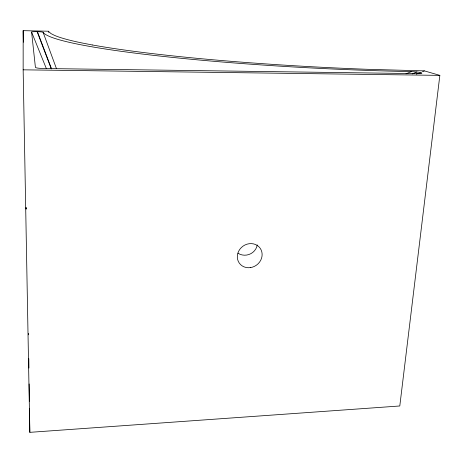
<?xml version="1.0" encoding="UTF-8"?>
<svg xmlns="http://www.w3.org/2000/svg" width="463" height="463" viewBox="0 0 463 463"><rect width="100%" height="100%" fill="white"/><g stroke="black" fill="none" stroke-linecap="round" stroke-linejoin="round"><path stroke-width="0.69" d="M92.322 44.963A272.319 23.023 3 0 0 250.043 62.789L272.979 64.409A278.332 23.381 3 0 0 367.639 69.311L424.357 70.88L439.85 75.371L399.795 405.982L29.829 432.344L23.15 69.826L23.167 30.656L48.343 31.218L51.034 33.625L54.42 35.338A279.536 23.532 3 0 0 81.772 42.926L92.264 44.963M406.028 73.837L411.283 71.615A7.524 0.839 3.9 0 1 420.936 72.674L418.303 73.75M412.168 73.93L416.822 71.973M416.33 74.167L417.649 73.629A7.53 0.839 3.9 0 0 421.133 72.732M422.54 71.62L424.357 70.88M417.649 73.629L43.736 68.512A8.126 1.024 1 0 1 35.414 67.361L31.588 32.034A5.591 0.486 1.4 0 1 37.098 31.675L37.434 31.687A5.591 0.486 1.4 0 1 43.088 32.265A276.266 23.532 2.9 0 0 411.283 71.615M23.15 69.826L439.85 75.371M31.588 32.034L46.346 68.57M37.098 31.675L51.208 68.64M37.434 31.687L51.584 68.952M48.343 31.218L48.806 32.451M43.088 32.265L56.44 68.611M26.16 209.224L26.119 207.546L26.16 208.703M23.167 30.656L23.376 42.214M28.457 333.383L28.475 334.83M28.804 358.669L28.938 368.056M29.157 383.949L29.4 401.282M29.499 408.511L29.829 432.344M257.249 244.915A12.252 11.488 -19.3 0 1 238.028 253.244M250.309 267.62A12.814 11.639 -36.5 0 0 260.165 248.243A12.814 11.639 -36.5 0 0 238.694 251.137A12.814 11.639 -36.5 0 0 250.309 267.62"/></g></svg>
